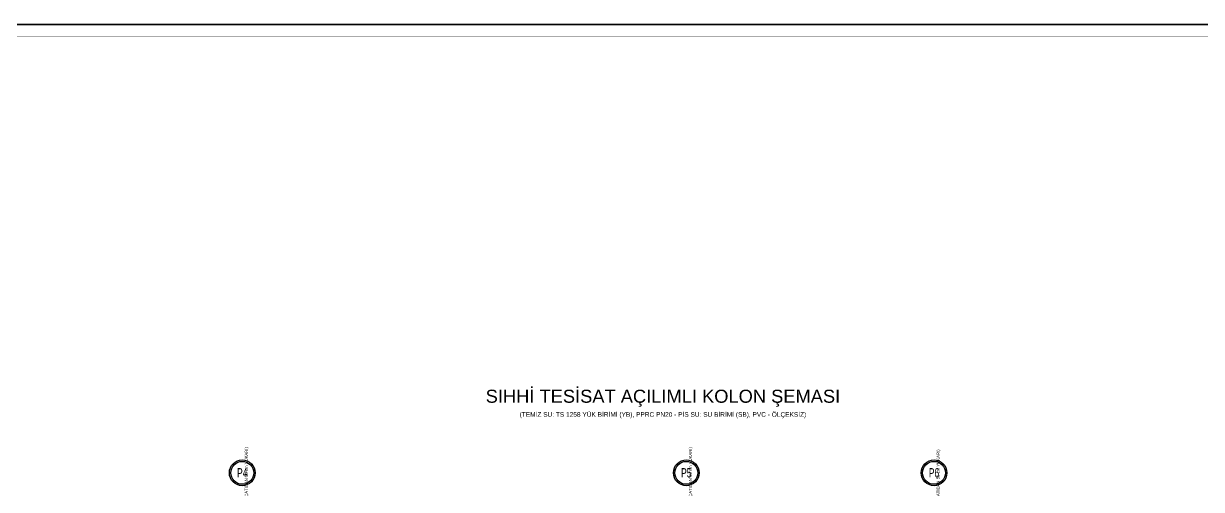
# Model space of a CAD drawing. Header units: centimetres. Extents: x -13133 to 30552, y -2 to 4552.
# Drawn here: x 17692 to 20212, y 1804 to 2802 of the extents above; entities that cross this region are included whole.
import ezdxf
from ezdxf.enums import TextEntityAlignment as Align

# ---------------------------------------------------------------- set-up
doc = ezdxf.new("R2010")
doc.units = ezdxf.units.CM
for name, color, linetype in [('MTY-PISSU-KOLONNO', 211, 'CONTINUOUS'), ('ROTAS-PAFTA', 7, 'CONTINUOUS'), ('ROTAS-PISSU-CAP', 211, 'CONTINUOUS'), ('ROTAS-PISSU-KOLONNO', 211, 'CONTINUOUS'), ('ROTAS-YAZI', 7, 'CONTINUOUS')]:
    doc.layers.add(name, color=color, linetype=linetype)
doc.styles.add('ANOTATIVO', font='arial.ttf')
doc.styles.add('ROTAS', font='arial.ttf')

# ---------------------------------------------------------------- blocks, each defined once
blk = doc.blocks.new('MTY-PIS SU KOLON NO')
at = {"layer": 'MTY-PISSU-KOLONNO', "linetype": 'Continuous', "ltscale": 100}
blk.add_circle((0, 0), 27.5, dxfattribs=at)
at = {"layer": 'MTY-PISSU-KOLONNO', "color": 7, "linetype": 'Continuous', "ltscale": 100}
blk.add_circle((0, 0), 24.5, dxfattribs=at)
at = {"style": 'ANOTATIVO', "width": 0.65}
blk.add_attdef('K', text='', height=20, dxfattribs=at).set_placement((0, 0), align=Align.MIDDLE_CENTER)

msp = doc.modelspace()

# ---------------------------------------------------------------- linework, layer by layer
at = {"layer": 'ROTAS-PAFTA'}
for points, const_width in [([(15040, 0), (23060, 0), (23060, 2800), (15040, 2800)], 4), ([(15065, 25), (23035, 25), (23035, 2775), (15065, 2775)], 1)]:
    msp.add_lwpolyline(points, close=True, dxfattribs=dict(at, const_width=const_width))

# ---------------------------------------------------------------- texts
at = {"layer": 'ROTAS-YAZI', "style": 'ROTAS'}
for s, height, p in [('SIHHİ TESİSAT AÇILIMLI KOLON ŞEMASI', 28, (19060, 1990)), ('(TEMİZ SU: TS 1258 YÜK BİRİMİ (YB), PPRC PN20 - PİS SU: SU BİRİMİ (SB), PVC - ÖLÇEKSİZ)', 10, (19060, 1960))]:
    msp.add_text(s, height=height, dxfattribs=at).set_placement(p, align=Align.CENTER)

# ---------------------------------------------------------------- next in the draw order: wipeouts: each hides what was drawn before it
for points in [[(18173, 1862), (18173, 1719), (18164.5, 1719), (18164.5, 1862)], [(19123, 1862), (19123, 1719), (19114.5, 1719), (19114.5, 1862)], [(19653, 1858), (19653, 1719), (19644.5, 1719), (19644.5, 1858)]]:
    msp.add_wipeout(points)

# ---------------------------------------------------------------- next in the draw order: block references
at = {"layer": 'ROTAS-PISSU-KOLONNO'}
ref = msp.add_blockref('MTY-PIS SU KOLON NO', (18160, 1840), dxfattribs=at)
ref.add_attrib('K', 'P4', dxfattribs={"height": 20, "style": 'ANOTATIVO', "width": 0.65}).set_placement((18160, 1840), align=Align.MIDDLE_CENTER)
ref = msp.add_blockref('MTY-PIS SU KOLON NO', (19110, 1840), dxfattribs=at)
ref.add_attrib('K', 'P5', dxfattribs={"height": 20, "style": 'ANOTATIVO', "width": 0.65}).set_placement((19110, 1840), align=Align.MIDDLE_CENTER)
ref = msp.add_blockref('MTY-PIS SU KOLON NO', (19640, 1840), dxfattribs=at)
ref.add_attrib('K', 'P6', dxfattribs={"height": 20, "style": 'ANOTATIVO', "width": 0.65}).set_placement((19640, 1840), align=Align.MIDDLE_CENTER)

# ---------------------------------------------------------------- next in the draw order: texts
at = {"layer": 'ROTAS-PISSU-CAP', "style": 'ROTAS'}
for s, p in [('HAVALIK Ø100 (ÇATIDAN 50 cm YUKARI)', (18172, 1720)), ('HAVALIK Ø100 (ÇATIDAN 50 cm YUKARI)', (19122, 1720)), ('HAVALIK Ø70 (ÇATIDAN 50 cm YUKARI)', (19652, 1720))]:
    msp.add_text(s, height=6.5, rotation=90, dxfattribs=at).set_placement(p)

doc.saveas('drawing.dxf')
